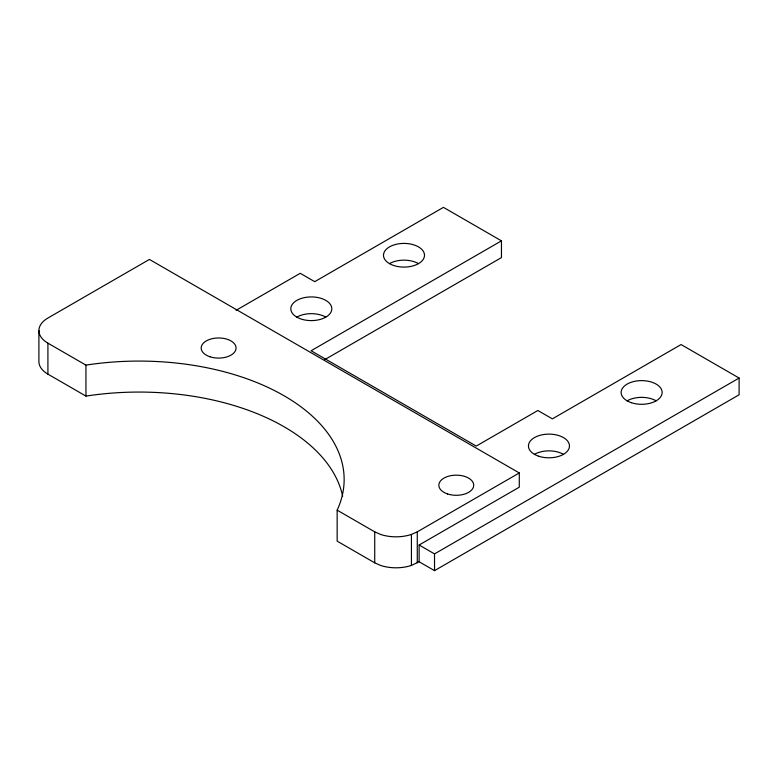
<?xml version="1.0" encoding="UTF-8"?>
<svg xmlns="http://www.w3.org/2000/svg" width="778" height="778" viewBox="0 0 778 778"><rect width="100%" height="100%" fill="white"/><g stroke="black" fill="none" stroke-linecap="round" stroke-linejoin="round"><path stroke-width="1.17" d="M236.084 310.325L300.22 273.292L314.73 281.665L443.441 207.356L501.46 240.849L501.46 257.596L324.776 359.601M501.46 240.849L311.103 350.752L476.224 446.086L537.87 410.492L552.37 418.865L681.081 344.557L739.1 378.05L739.1 394.796L434.523 570.644L419.128 561.755L411.426 565.421A30.857 17.816 0 0 1 380.568 565.421L374.724 562.825L337.156 541.138L337.156 510.154A205.11 118.421 0 0 0 85.95 365.115L47.915 343.156A30.77 17.768 0 0 1 47.915 318.037L149.434 259.424L519.286 472.956L519.286 487.184L419.128 545.008L419.128 561.755M337.156 510.154L374.724 531.841L380.568 534.437A30.857 17.816 0 0 0 411.426 534.437L417.28 531.841L519.286 472.956M419.128 545.008L434.523 553.897L739.1 378.05M38.9 330.601L38.9 361.585A30.77 17.768 0 0 0 47.915 374.14L85.95 396.099A205.11 118.421 0 0 1 342.651 496.218M434.523 553.897L434.523 570.644M417.28 531.841L417.28 562.825M411.426 534.437L411.426 565.421M374.724 531.841L374.724 562.825M85.95 365.115L85.95 396.099M47.915 343.156L47.915 374.14M296.807 317.132A20.51 11.845 0 0 0 331.127 311.822A20.51 11.845 0 0 0 306.007 297.322A20.51 11.845 0 0 0 296.807 317.132A20.51 11.845 0 0 1 325.817 317.132M389.486 263.625A20.51 11.845 0 0 0 423.806 258.315A20.51 11.845 0 0 0 398.686 243.815A20.51 11.845 0 0 0 389.486 263.625A20.51 11.845 0 0 1 418.496 263.625M534.457 454.333A20.51 11.845 0 0 1 563.457 454.333M627.136 400.826A20.51 11.845 0 0 1 656.136 400.826M631.376 402.712A20.51 11.845 0 0 0 662.146 392.452A20.51 11.845 0 0 0 631.376 382.202A20.51 11.845 0 0 0 631.376 402.712M538.697 456.219A20.51 11.845 0 0 0 569.467 445.959A20.51 11.845 0 0 0 538.697 435.709A20.51 11.845 0 0 0 538.697 456.219M447.564 493.952A17.437 10.065 0 0 0 473.714 485.229A17.437 10.065 0 0 0 447.564 476.515A17.437 10.065 0 0 0 447.564 493.952M209.914 356.752A17.437 10.065 0 0 0 236.065 348.029A17.437 10.065 0 0 0 209.914 339.315A17.437 10.065 0 0 0 209.914 356.752"/></g></svg>
